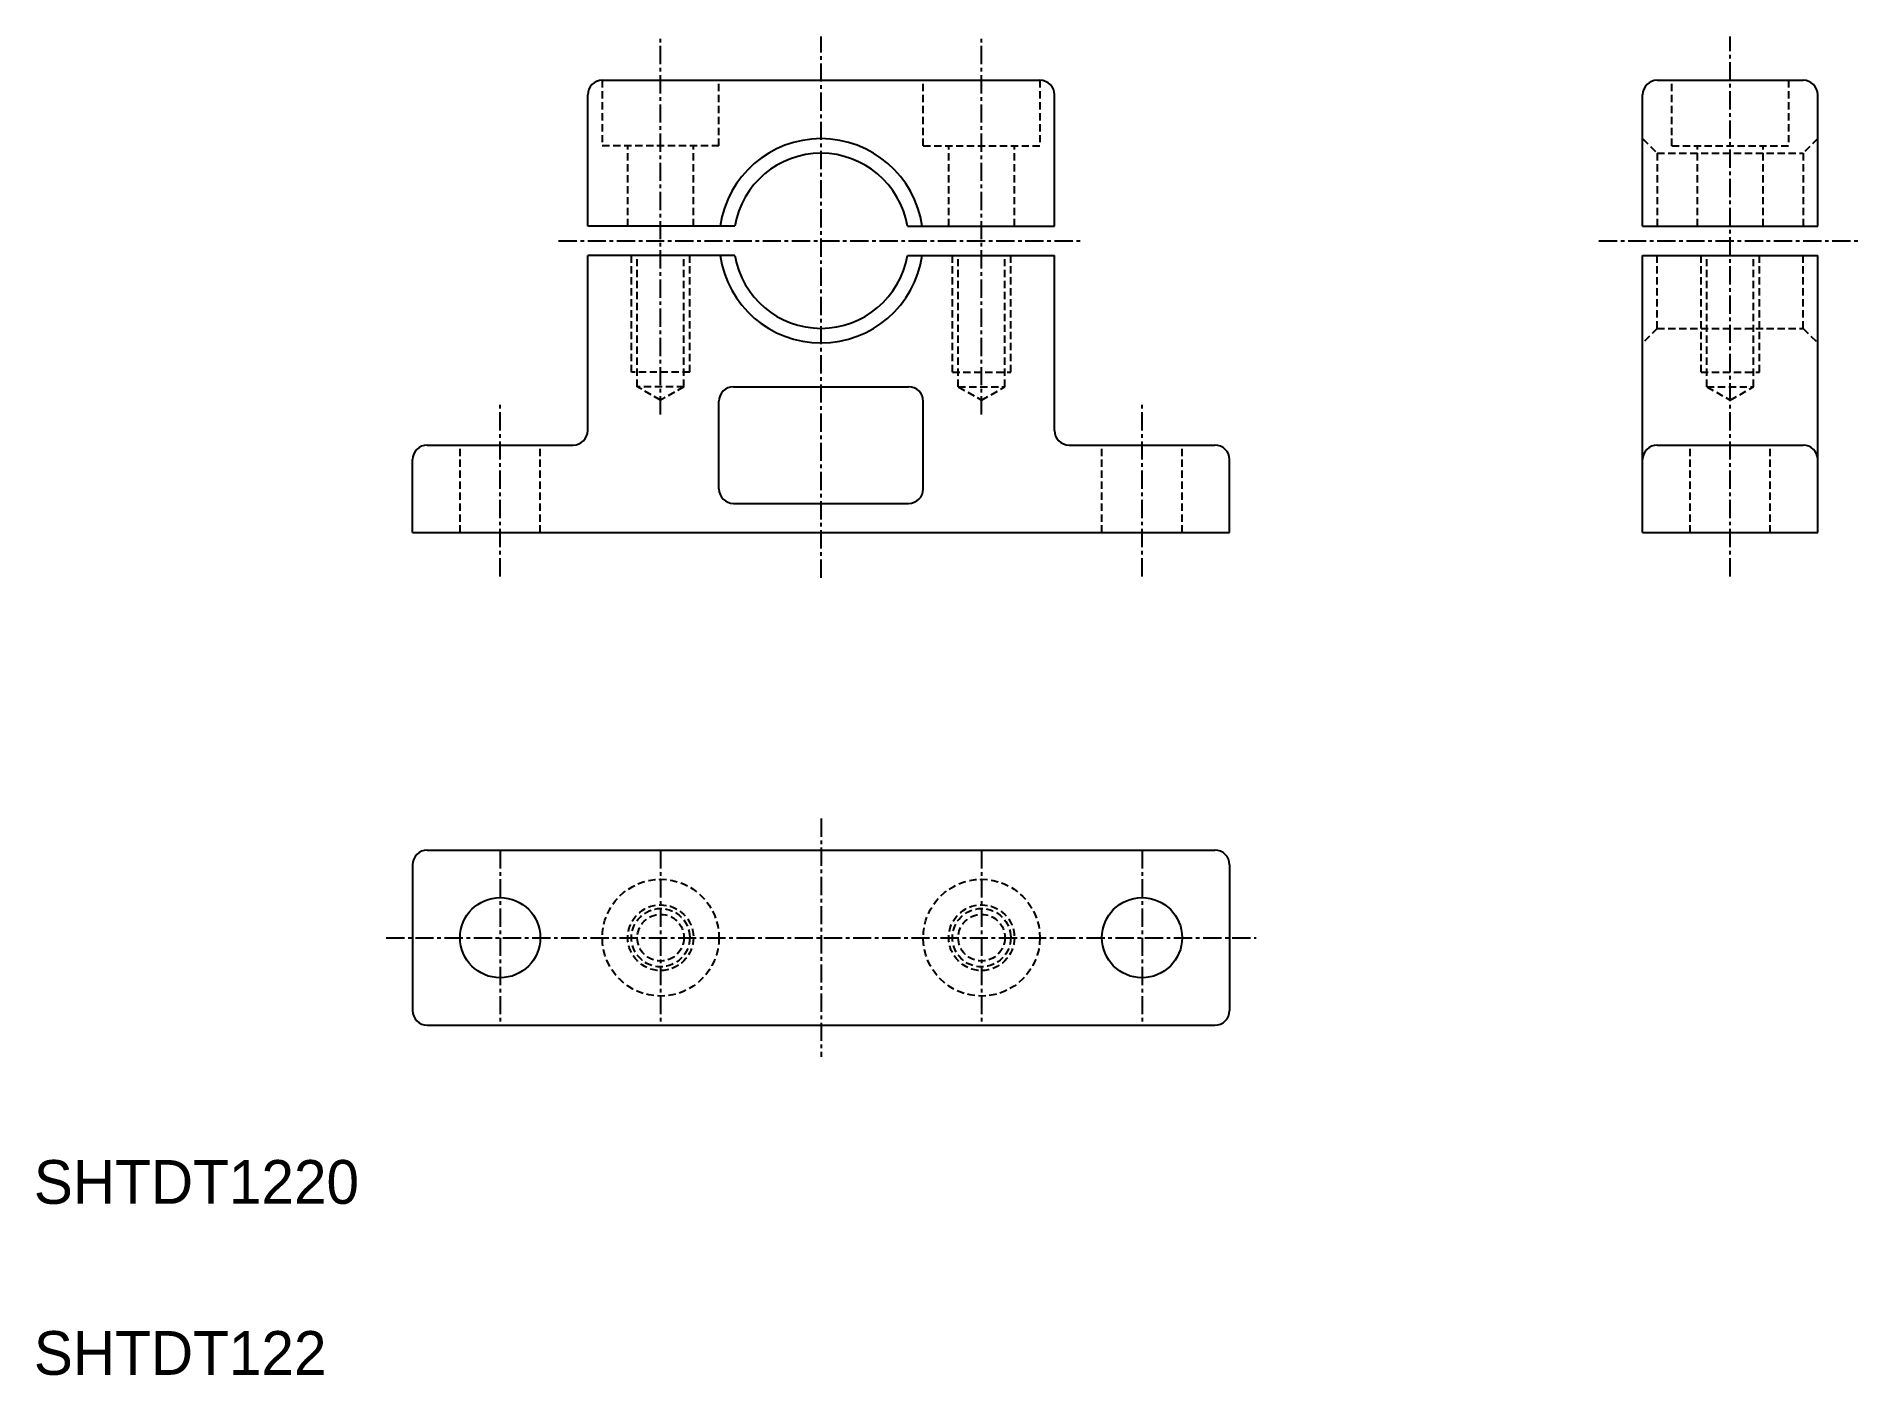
# Model space of a CAD drawing. Extents: x 28 to 153, y 60 to 152.
import ezdxf

# ---------------------------------------------------------------- set-up
doc = ezdxf.new("R2010")
doc.units = 0
doc.linetypes.add('CENTER', pattern=[2, 1.25, -0.25, 0.25, -0.25])
doc.linetypes.add('DASHED', pattern=[0.75, 0.5, -0.25])
doc.layers.get('0').update_dxf_attribs({"linetype": 'CONTINUOUS'})
doc.layers.add('CENTER', color=1, linetype='CENTER')

msp = doc.modelspace()

# ---------------------------------------------------------------- linework, layer by layer
at = {"color": 7, "linetype": 'CONTINUOUS'}
for p, q in [((66.57, 148.91), (96.57, 148.91)), ((138.89, 148.91), (148.89, 148.91)), ((65.57, 138.91), (65.57, 147.91)), ((97.57, 138.91), (97.57, 147.91)), ((137.89, 138.91), (137.89, 147.91)), ((149.89, 138.91), (149.89, 147.91)), ((75.65, 138.91), (65.57, 138.91)), ((87.49, 138.91), (97.57, 138.91)), ((137.89, 138.91), (149.89, 138.91)), ((65.57, 124.91), (65.57, 136.91)), ((75.65, 136.91), (65.57, 136.91)), ((87.49, 136.91), (97.57, 136.91)), ((97.57, 124.91), (97.57, 136.91)), ((137.89, 117.91), (137.89, 136.91)), ((137.89, 136.91), (149.89, 136.91)), ((149.89, 117.91), (149.89, 136.91)), ((75.57, 127.91), (87.57, 127.91)), ((74.57, 120.91), (74.57, 126.91)), ((88.57, 120.91), (88.57, 126.91)), ((54.57, 123.91), (64.57, 123.91)), ((98.57, 123.91), (108.57, 123.91)), ((138.89, 123.91), (148.89, 123.91)), ((53.57, 117.91), (53.57, 122.91)), ((109.57, 117.91), (109.57, 122.91)), ((75.57, 119.91), (87.57, 119.91)), ((53.57, 117.91), (109.57, 117.91)), ((137.89, 117.91), (149.89, 117.91)), ((53.57, 95.15), (53.57, 85.15)), ((54.57, 96.15), (108.57, 96.15)), ((109.57, 95.15), (109.57, 85.15)), ((54.57, 84.15), (108.57, 84.15))]:
    msp.add_line(p, q, dxfattribs=at)
at = {"color": 3, "linetype": 'DASHED'}
for p, q in [((66.57, 148.91), (66.57, 144.41)), ((74.57, 144.41), (74.57, 148.91)), ((88.57, 144.41), (88.57, 148.91)), ((96.57, 148.91), (96.57, 144.41)), ((139.89, 144.41), (139.89, 148.91)), ((147.89, 148.91), (147.89, 144.41)), ((74.57, 144.41), (66.57, 144.41)), ((68.32, 138.91), (68.32, 144.41)), ((72.82, 138.91), (72.82, 144.41)), ((88.57, 144.41), (96.57, 144.41)), ((90.32, 138.91), (90.32, 144.41)), ((94.82, 138.91), (94.82, 144.41)), ((137.89, 144.91), (138.89, 143.91)), ((138.89, 143.91), (148.89, 143.91)), ((138.89, 143.91), (138.89, 138.91)), ((139.89, 144.41), (147.89, 144.41)), ((141.64, 138.91), (141.64, 144.41)), ((146.14, 138.91), (146.14, 144.41)), ((149.89, 144.91), (148.89, 143.91)), ((148.89, 143.91), (148.89, 138.91)), ((68.57, 128.91), (68.57, 136.91)), ((68.97, 127.91), (68.97, 136.91)), ((72.17, 127.91), (72.17, 136.91)), ((72.57, 128.91), (72.57, 136.91)), ((90.57, 128.91), (90.57, 136.91)), ((90.97, 127.91), (90.97, 136.91)), ((94.17, 127.91), (94.17, 136.91)), ((94.57, 128.91), (94.57, 136.91)), ((138.89, 131.91), (138.89, 136.91)), ((141.89, 128.91), (141.89, 136.91)), ((142.29, 127.91), (142.29, 136.91)), ((145.49, 127.91), (145.49, 136.91)), ((145.89, 128.91), (145.89, 136.91)), ((148.89, 131.91), (148.89, 136.91)), ((138.89, 131.91), (137.89, 130.91)), ((138.89, 131.91), (148.89, 131.91)), ((148.89, 131.91), (149.89, 130.91)), ((72.57, 128.91), (68.57, 128.91)), ((90.57, 128.91), (94.57, 128.91)), ((141.89, 128.91), (145.89, 128.91)), ((70.57, 126.99), (68.97, 127.91)), ((72.17, 127.91), (68.97, 127.91)), ((72.17, 127.91), (70.57, 126.99)), ((90.97, 127.91), (94.17, 127.91)), ((90.97, 127.91), (92.57, 126.99)), ((92.57, 126.99), (94.17, 127.91)), ((142.29, 127.91), (145.49, 127.91)), ((142.29, 127.91), (143.89, 126.99)), ((143.89, 126.99), (145.49, 127.91)), ((56.82, 117.91), (56.82, 123.91)), ((62.32, 117.91), (62.32, 123.91)), ((100.82, 117.91), (100.82, 123.91)), ((106.32, 117.91), (106.32, 123.91)), ((141.14, 117.91), (141.14, 123.91)), ((146.64, 117.91), (146.64, 123.91))]:
    msp.add_line(p, q, dxfattribs=at)
for centre, radius in [((70.57, 90.15), 4), ((92.57, 90.15), 4), ((70.57, 90.15), 2.25), ((70.57, 90.15), 2), ((70.57, 90.15), 1.6), ((92.57, 90.15), 2.25), ((92.57, 90.15), 2), ((92.57, 90.15), 1.6)]:
    msp.add_circle(centre, radius, dxfattribs=at)
at = {"color": 7, "linetype": 'CONTINUOUS'}
for centre in [(59.57, 90.15), (103.57, 90.15)]:
    msp.add_circle(centre, 2.75, dxfattribs=at)
for centre, radius, start, end in [((66.57, 147.91), 1, 90, 180), ((96.57, 147.91), 1, 0, 90), ((138.89, 147.91), 1, 90, 180), ((148.89, 147.91), 1, 0, 90), ((81.57, 137.91), 7, 8.2132, 171.7868), ((81.57, 137.91), 6, 9.5941, 170.4059), ((81.57, 137.91), 7, 188.2132, 351.7868), ((81.57, 137.91), 6, 189.5941, 350.4059), ((75.57, 126.91), 1, 90, 180), ((87.57, 126.91), 1, 0, 90), ((54.57, 122.91), 1, 90, 180), ((64.57, 124.91), 1, 270, 0), ((98.57, 124.91), 1, 180, 270), ((108.57, 122.91), 1, 0, 90), ((138.89, 122.91), 1, 90, 180), ((148.89, 122.91), 1, 0, 90), ((75.57, 120.91), 1, 180, 270), ((87.57, 120.91), 1, 270, 0), ((54.57, 95.15), 1, 90, 180), ((108.57, 95.15), 1, 0, 90), ((54.57, 85.15), 1, 180, 270), ((108.57, 85.15), 1, 270, 0)]:
    msp.add_arc(centre, radius, start, end, dxfattribs=at)
at = {"layer": 'CENTER', "color": 1, "linetype": 'CENTER'}
for p, q in [((70.57, 126.01), (70.57, 151.91)), ((81.57, 114.82), (81.57, 151.91)), ((92.57, 126.01), (92.57, 151.91)), ((143.89, 114.91), (143.89, 151.91)), ((63.57, 137.91), (99.57, 137.91)), ((134.89, 137.91), (152.89, 137.91)), ((59.57, 114.91), (59.57, 126.91)), ((103.57, 114.91), (103.57, 126.91)), ((81.57, 98.32), (81.57, 81.99)), ((59.57, 96.15), (59.57, 84.15)), ((70.57, 96.15), (70.57, 84.15)), ((92.57, 96.15), (92.57, 84.15)), ((103.57, 96.15), (103.57, 84.15)), ((51.76, 90.15), (111.39, 90.15))]:
    msp.add_line(p, q, dxfattribs=at)

# ---------------------------------------------------------------- texts
at = {"color": 7, "linetype": 'CONTINUOUS'}
for s, p in [('SHTDT1220', (27.6, 71.91)), ('SHTDT122', (27.6, 60.19))]:
    msp.add_text(s, height=3, dxfattribs=at).set_placement(p)

doc.saveas('drawing.dxf')
